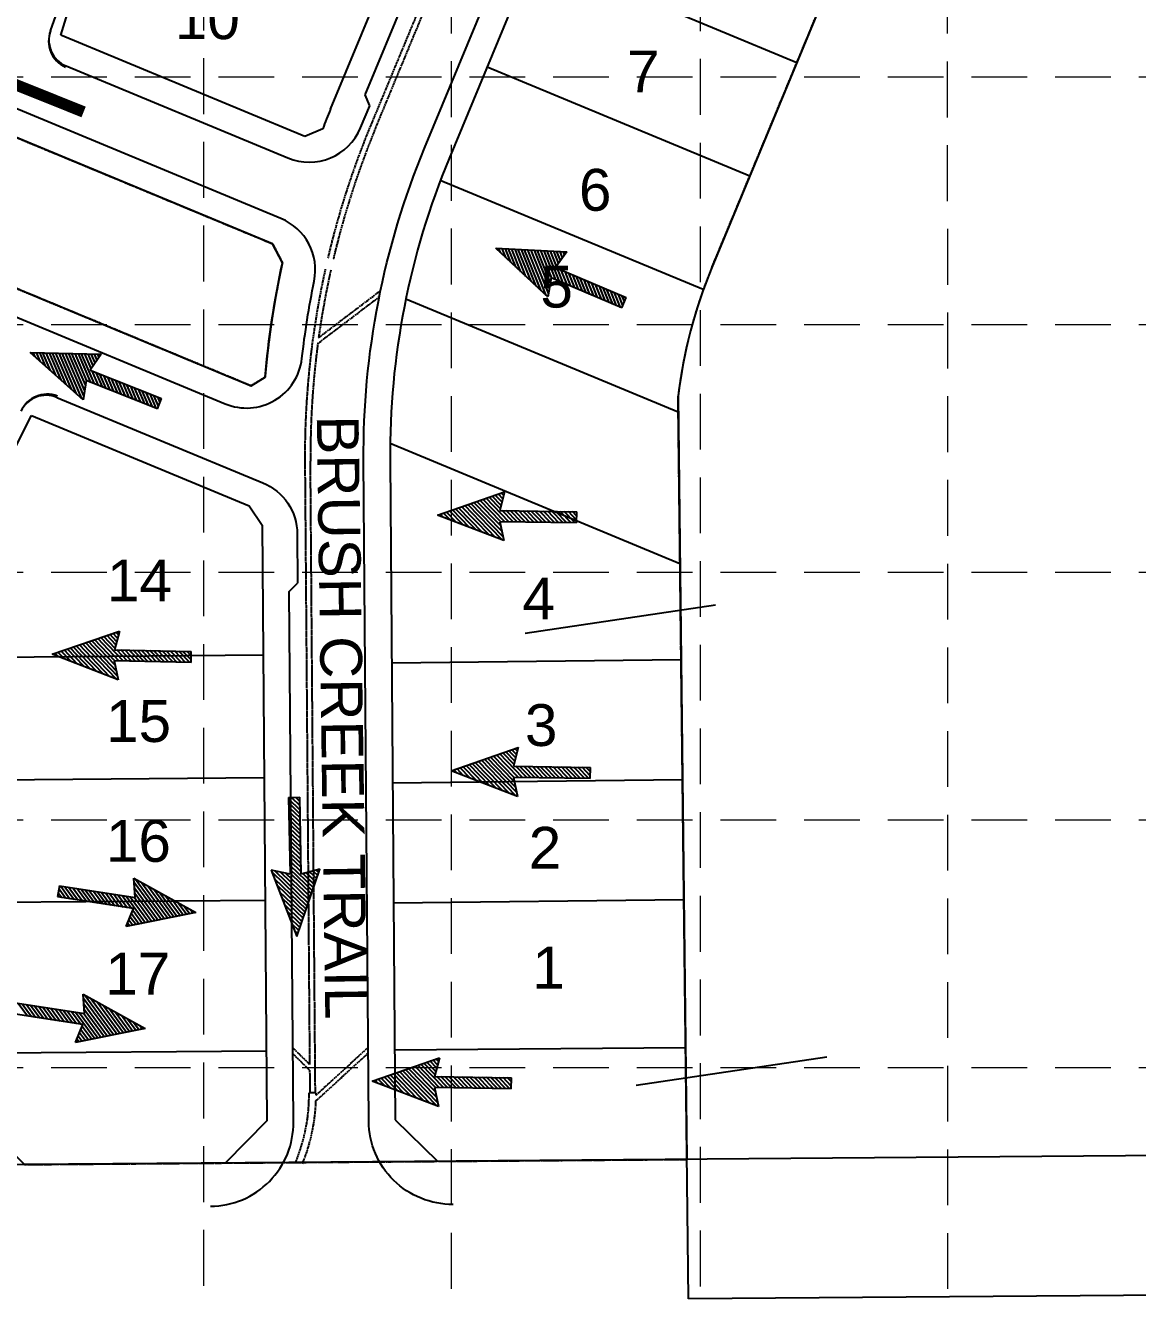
# Model space of a CAD drawing. Header units: inches. Extents: x 2510995 to 2514555, y 7106046 to 7111737.
# Drawn here: x 2513598.8 to 2513997.5, y 7109429.3 to 7109886.7 of the extents above; entities that cross this region are included whole.
import ezdxf
from ezdxf.enums import TextEntityAlignment as Align

# ---------------------------------------------------------------- set-up
doc = ezdxf.new("R2010")
doc.units = ezdxf.units.IN
doc.header["$MEASUREMENT"] = 0
for name, pattern in [('BORDER2', [0.875, 0.25, -0.125, 0.25, -0.125, 0, -0.125]), ('DASHED', [0.75, 0.5, -0.25]), ('HIDDEN', [0.375, 0.25, -0.125]), ('HIDDEN2', [0.1875, 0.125, -0.0625]), ('XHO477ST$0$CL', [0.7, 0.5, -0.05, 0.1, -0.05])]:
    doc.linetypes.add(name, pattern=pattern)
for name, color, linetype in [('C-STNM-N', 4, 'Continuous'), ('C-STRM-HYD', 4, 'Continuous'), ('C-WTRC-FULL-PH2B-N', 7, 'Continuous'), ('GRID', 254, 'DASHED'), ('XHO459PT$0$V-ADJC-LINE-E', 6, 'Continuous'), ('XHO459PT$0$V-BNDY-N-P6', 6, 'BORDER2'), ('XHO459PT$0$V-PROP-SUBD-IDEN-N-P6', 14, 'Continuous'), ('XHO459PT$0$V-PROP-SUBD-N-P6', 14, 'Continuous'), ('XHO459PT$0$V-RWAY-LINE-N-P6', 14, 'Continuous'), ('XHO459PV$0$C-ROAD-BACK-P6', 14, 'Continuous'), ('XHO459PV$0$C-ROAD-FACE-P6', 6, 'Continuous'), ('XHO460PT$0$V-ADJC-LINE-E', 6, 'Continuous'), ('XHO460PT$0$V-AREA-PLINE', 6, 'Continuous'), ('XHO460PT$0$V-BNDY-N-P7', 3, 'HIDDEN2'), ('XHOE001PT$0$V-BNDY-ROW-DED-E', 6, 'Continuous'), ('ZSTORM', 5, 'XHO477ST$0$CL')]:
    doc.layers.add(name, color=color, linetype=linetype)
doc.layers.add('XHO459PT$0$V-AREA-PLIN', color=163, linetype='Continuous', plot=False)
doc.styles.get("Standard").update_dxf_attribs({"font": 'ARIAL.TTF'})

# ---------------------------------------------------------------- blocks, each defined once
blk = doc.blocks.new('ARR')
blk.add_lwpolyline([(-5.56, 0.32, 0, 3.78, 0), (-0.35, 0.31, 3.78, 3.78, 0)], format="xyseb")
at = {"const_width": 1}
blk.add_lwpolyline([(-0.35, 0.31), (6.88, 0.31)], dxfattribs=at)

msp = doc.modelspace()

# ---------------------------------------------------------------- linework, layer by layer
at = {"color": 7}
for p, q in [((2513767.48, 7109806.85), (2513792.94, 7109805.54)), ((2513786.05, 7109789.4), (2513767.48, 7109806.85)), ((2513769.16, 7109805.28), (2513768.55, 7109806.8)), ((2513770.98, 7109803.57), (2513769.7, 7109806.74)), ((2513772.8, 7109801.85), (2513770.86, 7109806.68)), ((2513774.62, 7109800.14), (2513772.02, 7109806.62)), ((2513776.44, 7109798.43), (2513773.17, 7109806.56)), ((2513778.26, 7109796.72), (2513774.33, 7109806.5)), ((2513780.08, 7109795.01), (2513775.48, 7109806.44)), ((2513781.9, 7109793.3), (2513776.64, 7109806.38)), ((2513783.72, 7109791.59), (2513777.79, 7109806.32)), ((2513785.54, 7109789.88), (2513778.95, 7109806.26)), ((2513786.3, 7109790.8), (2513780.11, 7109806.2)), ((2513786.64, 7109792.77), (2513781.26, 7109806.14)), ((2513786.98, 7109794.73), (2513782.42, 7109806.08)), ((2513787.55, 7109796.13), (2513783.57, 7109806.02)), ((2513788.92, 7109795.55), (2513784.73, 7109805.96)), ((2513790.28, 7109794.96), (2513785.88, 7109805.9)), ((2513789.2, 7109800.46), (2513787.04, 7109805.84)), ((2513789.94, 7109801.46), (2513788.2, 7109805.78)), ((2513792.94, 7109805.54), (2513788.81, 7109799.93)), ((2513790.67, 7109802.45), (2513789.35, 7109805.72)), ((2513791.4, 7109803.45), (2513790.51, 7109805.66)), ((2513792.13, 7109804.44), (2513791.66, 7109805.6)), ((2513792.86, 7109805.44), (2513792.82, 7109805.54)), ((2513788.81, 7109799.93), (2513814.14, 7109789.13)), ((2513791.65, 7109794.38), (2513789.54, 7109799.61)), ((2513793.01, 7109793.8), (2513790.91, 7109799.03)), ((2513794.38, 7109793.22), (2513792.28, 7109798.45)), ((2513795.75, 7109792.64), (2513793.64, 7109797.87)), ((2513787.25, 7109796.26), (2513786.05, 7109789.4)), ((2513812.58, 7109785.47), (2513787.25, 7109796.26)), ((2513797.11, 7109792.06), (2513795.01, 7109797.28)), ((2513798.48, 7109791.47), (2513796.37, 7109796.7)), ((2513799.84, 7109790.89), (2513797.74, 7109796.12)), ((2513801.21, 7109790.31), (2513799.11, 7109795.54)), ((2513802.57, 7109789.73), (2513800.47, 7109794.95)), ((2513803.94, 7109789.15), (2513801.84, 7109794.37)), ((2513805.3, 7109788.57), (2513803.2, 7109793.79)), ((2513806.67, 7109787.99), (2513804.57, 7109793.21)), ((2513808.04, 7109787.4), (2513805.94, 7109792.63)), ((2513809.4, 7109786.82), (2513807.3, 7109792.04)), ((2513810.77, 7109786.24), (2513808.67, 7109791.46)), ((2513812.13, 7109785.66), (2513810.03, 7109790.88)), ((2513812.97, 7109786.38), (2513811.4, 7109790.3)), ((2513812.58, 7109785.47), (2513814.14, 7109789.13)), ((2513813.56, 7109787.75), (2513812.77, 7109789.71)), ((2513600.53, 7109769.53), (2513626.01, 7109768.86)), ((2513619.53, 7109752.54), (2513600.53, 7109769.53)), ((2513602.25, 7109767.99), (2513601.6, 7109769.5)), ((2513604.11, 7109766.33), (2513602.75, 7109769.47)), ((2513605.97, 7109764.67), (2513603.91, 7109769.44)), ((2513607.83, 7109763), (2513605.07, 7109769.41)), ((2513609.69, 7109761.34), (2513606.22, 7109769.38)), ((2513611.56, 7109759.67), (2513607.38, 7109769.35)), ((2513613.42, 7109758.01), (2513608.54, 7109769.32)), ((2513615.28, 7109756.35), (2513609.69, 7109769.29)), ((2513617.14, 7109754.68), (2513610.85, 7109769.26)), ((2513619, 7109753.02), (2513612.01, 7109769.23)), ((2513619.74, 7109753.96), (2513613.16, 7109769.19)), ((2513620.03, 7109755.93), (2513614.32, 7109769.16)), ((2513620.33, 7109757.9), (2513615.48, 7109769.13)), ((2513620.86, 7109759.31), (2513616.63, 7109769.1)), ((2513622.24, 7109758.77), (2513617.79, 7109769.07)), ((2513623.62, 7109758.22), (2513618.95, 7109769.04)), ((2513622.4, 7109763.69), (2513620.1, 7109769.01)), ((2513623.11, 7109764.7), (2513621.26, 7109768.98)), ((2513626.01, 7109768.86), (2513622.02, 7109763.14)), ((2513623.82, 7109765.71), (2513622.42, 7109768.95)), ((2513624.52, 7109766.73), (2513623.58, 7109768.92)), ((2513625.23, 7109767.74), (2513624.73, 7109768.89)), ((2513625.94, 7109768.75), (2513625.89, 7109768.86)), ((2513622.02, 7109763.14), (2513647.62, 7109752.98)), ((2513625, 7109757.67), (2513622.77, 7109762.85)), ((2513626.38, 7109757.12), (2513624.15, 7109762.3)), ((2513627.76, 7109756.58), (2513625.53, 7109761.75)), ((2513629.14, 7109756.03), (2513626.91, 7109761.2)), ((2513620.55, 7109759.44), (2513619.53, 7109752.54)), ((2513646.15, 7109749.28), (2513620.55, 7109759.44)), ((2513630.52, 7109755.48), (2513628.29, 7109760.66)), ((2513631.9, 7109754.94), (2513629.67, 7109760.11)), ((2513633.28, 7109754.39), (2513631.05, 7109759.56)), ((2513634.66, 7109753.84), (2513632.43, 7109759.01)), ((2513636.04, 7109753.3), (2513633.81, 7109758.47)), ((2513637.42, 7109752.75), (2513635.19, 7109757.92)), ((2513638.8, 7109752.2), (2513636.57, 7109757.37)), ((2513640.18, 7109751.65), (2513637.95, 7109756.82)), ((2513641.56, 7109751.11), (2513639.33, 7109756.27)), ((2513642.94, 7109750.56), (2513640.71, 7109755.73)), ((2513644.32, 7109750.01), (2513642.09, 7109755.18)), ((2513645.7, 7109749.47), (2513643.47, 7109754.63)), ((2513646.52, 7109750.21), (2513644.85, 7109754.08)), ((2513646.15, 7109749.28), (2513647.62, 7109752.98)), ((2513647.07, 7109751.59), (2513646.23, 7109753.53)), ((2513746.55, 7109711.16), (2513770.61, 7109719.57)), ((2513770.04, 7109703.42), (2513758.49, 7109715.33)), ((2513769.61, 7109705.37), (2513759.58, 7109715.71)), ((2513769.19, 7109707.32), (2513760.67, 7109716.1)), ((2513769.19, 7109708.82), (2513761.76, 7109716.48)), ((2513770.67, 7109708.8), (2513762.85, 7109716.86)), ((2513772.16, 7109708.78), (2513763.95, 7109717.24)), ((2513769.08, 7109713.46), (2513765.04, 7109717.62)), ((2513769.38, 7109714.66), (2513766.13, 7109718.01)), ((2513769.68, 7109715.86), (2513767.22, 7109718.39)), ((2513769.98, 7109717.05), (2513768.32, 7109718.77)), ((2513770.61, 7109719.57), (2513768.92, 7109712.82)), ((2513770.28, 7109718.25), (2513769.41, 7109719.15)), ((2513770.58, 7109719.45), (2513770.5, 7109719.53)), ((2513770.35, 7109702.03), (2513746.55, 7109711.16)), ((2513748.7, 7109710.34), (2513747.56, 7109711.51)), ((2513751.03, 7109709.44), (2513748.65, 7109711.9)), ((2513753.37, 7109708.55), (2513749.75, 7109712.28)), ((2513755.7, 7109707.65), (2513750.84, 7109712.66)), ((2513758.03, 7109706.76), (2513751.93, 7109713.04)), ((2513760.36, 7109705.86), (2513753.02, 7109713.42)), ((2513762.69, 7109704.97), (2513754.12, 7109713.81)), ((2513765.02, 7109704.07), (2513755.21, 7109714.19)), ((2513767.35, 7109703.18), (2513756.3, 7109714.57)), ((2513769.68, 7109702.28), (2513757.39, 7109714.95)), ((2513768.92, 7109712.82), (2513796.45, 7109712.4)), ((2513773.64, 7109708.76), (2513769.71, 7109712.81)), ((2513775.12, 7109708.74), (2513771.2, 7109712.78)), ((2513776.61, 7109708.71), (2513772.68, 7109712.76)), ((2513778.09, 7109708.69), (2513774.17, 7109712.74)), ((2513779.58, 7109708.67), (2513775.65, 7109712.72)), ((2513781.06, 7109708.65), (2513777.14, 7109712.69)), ((2513782.55, 7109708.63), (2513778.62, 7109712.67)), ((2513784.03, 7109708.61), (2513780.11, 7109712.65)), ((2513785.51, 7109708.58), (2513781.59, 7109712.63)), ((2513787, 7109708.56), (2513783.08, 7109712.6)), ((2513788.48, 7109708.54), (2513784.56, 7109712.58)), ((2513789.97, 7109708.52), (2513786.05, 7109712.56)), ((2513791.45, 7109708.5), (2513787.53, 7109712.54)), ((2513792.93, 7109708.47), (2513789.02, 7109712.51)), ((2513794.42, 7109708.45), (2513790.5, 7109712.49)), ((2513795.9, 7109708.43), (2513791.99, 7109712.47)), ((2513796.41, 7109709.42), (2513793.47, 7109712.44)), ((2513796.43, 7109710.9), (2513794.96, 7109712.42)), ((2513796.39, 7109708.42), (2513796.45, 7109712.4)), ((2513768.86, 7109708.83), (2513770.35, 7109702.03)), ((2513796.39, 7109708.42), (2513768.86, 7109708.83)), ((2513608.36, 7109661.38), (2513632.47, 7109669.62)), ((2513632.47, 7109669.62), (2513630.73, 7109662.88)), ((2513632.44, 7109669.5), (2513632.36, 7109669.58)), ((2513631.43, 7109652.34), (2513619.22, 7109665.09)), ((2513631.79, 7109653.47), (2513620.32, 7109665.46)), ((2513631.38, 7109655.42), (2513621.41, 7109665.84)), ((2513630.96, 7109657.38), (2513622.51, 7109666.21)), ((2513630.97, 7109658.88), (2513623.6, 7109666.59)), ((2513632.46, 7109658.85), (2513624.7, 7109666.96)), ((2513633.94, 7109658.82), (2513625.79, 7109667.34)), ((2513630.9, 7109663.52), (2513626.89, 7109667.71)), ((2513631.21, 7109664.72), (2513627.98, 7109668.09)), ((2513631.51, 7109665.91), (2513629.08, 7109668.46)), ((2513631.82, 7109667.11), (2513630.17, 7109668.83)), ((2513632.13, 7109668.3), (2513631.27, 7109669.21)), ((2513632.09, 7109652.08), (2513608.36, 7109661.38)), ((2513610.5, 7109660.54), (2513609.37, 7109661.72)), ((2513612.83, 7109659.62), (2513610.46, 7109662.09)), ((2513615.15, 7109658.71), (2513611.56, 7109662.47)), ((2513617.48, 7109657.8), (2513612.65, 7109662.84)), ((2513619.8, 7109656.89), (2513613.75, 7109663.22)), ((2513622.13, 7109655.98), (2513614.84, 7109663.59)), ((2513624.45, 7109655.07), (2513615.94, 7109663.97)), ((2513626.78, 7109654.16), (2513617.03, 7109664.34)), ((2513629.1, 7109653.25), (2513618.13, 7109664.72)), ((2513630.73, 7109662.88), (2513658.26, 7109662.27)), ((2513635.43, 7109658.79), (2513631.53, 7109662.86)), ((2513636.91, 7109658.76), (2513633.01, 7109662.83)), ((2513638.39, 7109658.72), (2513634.5, 7109662.8)), ((2513639.88, 7109658.69), (2513635.98, 7109662.76)), ((2513641.36, 7109658.66), (2513637.47, 7109662.73)), ((2513642.85, 7109658.63), (2513638.95, 7109662.7)), ((2513644.33, 7109658.59), (2513640.44, 7109662.66)), ((2513645.81, 7109658.56), (2513641.92, 7109662.63)), ((2513647.3, 7109658.53), (2513643.41, 7109662.6)), ((2513648.78, 7109658.5), (2513644.89, 7109662.57)), ((2513650.27, 7109658.47), (2513646.37, 7109662.53)), ((2513651.75, 7109658.43), (2513647.86, 7109662.5)), ((2513653.23, 7109658.4), (2513649.34, 7109662.47)), ((2513654.72, 7109658.37), (2513650.83, 7109662.44)), ((2513656.2, 7109658.34), (2513652.31, 7109662.4)), ((2513657.69, 7109658.31), (2513653.8, 7109662.37)), ((2513658.2, 7109659.29), (2513655.28, 7109662.34)), ((2513658.23, 7109660.77), (2513656.77, 7109662.31)), ((2513658.18, 7109658.3), (2513658.26, 7109662.27)), ((2513630.64, 7109658.89), (2513632.09, 7109652.08)), ((2513658.18, 7109658.3), (2513630.64, 7109658.89)), ((2513751.44, 7109619.49), (2513775.5, 7109627.9)), ((2513774.51, 7109613.7), (2513764.47, 7109624.05)), ((2513774.08, 7109615.65), (2513765.56, 7109624.43)), ((2513774.08, 7109617.16), (2513766.65, 7109624.81)), ((2513775.56, 7109617.13), (2513767.75, 7109625.19)), ((2513777.05, 7109617.11), (2513768.84, 7109625.57)), ((2513773.97, 7109621.79), (2513769.93, 7109625.96)), ((2513774.27, 7109622.99), (2513771.02, 7109626.34)), ((2513774.57, 7109624.19), (2513772.12, 7109626.72)), ((2513774.87, 7109625.39), (2513773.21, 7109627.1)), ((2513775.5, 7109627.9), (2513773.81, 7109621.15)), ((2513775.17, 7109626.58), (2513774.3, 7109627.48)), ((2513775.47, 7109627.78), (2513775.39, 7109627.86)), ((2513775.24, 7109610.36), (2513751.44, 7109619.49)), ((2513753.59, 7109618.67), (2513752.45, 7109619.85)), ((2513755.92, 7109617.77), (2513753.54, 7109620.23)), ((2513758.26, 7109616.88), (2513754.64, 7109620.61)), ((2513760.59, 7109615.98), (2513755.73, 7109620.99)), ((2513762.92, 7109615.09), (2513756.82, 7109621.37)), ((2513765.25, 7109614.19), (2513757.91, 7109621.76)), ((2513767.58, 7109613.3), (2513759.01, 7109622.14)), ((2513769.91, 7109612.4), (2513760.1, 7109622.52)), ((2513772.24, 7109611.51), (2513761.19, 7109622.9)), ((2513774.58, 7109610.61), (2513762.28, 7109623.28)), ((2513774.93, 7109611.75), (2513763.38, 7109623.66)), ((2513773.81, 7109621.15), (2513801.34, 7109620.73)), ((2513778.53, 7109617.09), (2513774.61, 7109621.14)), ((2513780.02, 7109617.07), (2513776.09, 7109621.11)), ((2513781.5, 7109617.05), (2513777.57, 7109621.09)), ((2513782.98, 7109617.02), (2513779.06, 7109621.07)), ((2513784.47, 7109617), (2513780.54, 7109621.05)), ((2513785.95, 7109616.98), (2513782.03, 7109621.02)), ((2513787.44, 7109616.96), (2513783.51, 7109621)), ((2513788.92, 7109616.94), (2513785, 7109620.98)), ((2513790.4, 7109616.91), (2513786.48, 7109620.96)), ((2513791.89, 7109616.89), (2513787.97, 7109620.93)), ((2513793.37, 7109616.87), (2513789.45, 7109620.91)), ((2513794.86, 7109616.85), (2513790.94, 7109620.89)), ((2513796.34, 7109616.83), (2513792.42, 7109620.87)), ((2513797.83, 7109616.81), (2513793.91, 7109620.84)), ((2513799.31, 7109616.78), (2513795.39, 7109620.82)), ((2513800.79, 7109616.76), (2513796.88, 7109620.8)), ((2513801.3, 7109617.75), (2513798.36, 7109620.78)), ((2513801.32, 7109619.23), (2513799.85, 7109620.75)), ((2513801.28, 7109616.75), (2513801.34, 7109620.73)), ((2513773.75, 7109617.16), (2513775.24, 7109610.36)), ((2513801.28, 7109616.75), (2513773.75, 7109617.16)), ((2513693.15, 7109609.98), (2513697.13, 7109610.06)), ((2513697.66, 7109582.53), (2513697.13, 7109610.06)), ((2513693.15, 7109609.98), (2513693.67, 7109582.45)), ((2513693.16, 7109609.49), (2513697.21, 7109605.59)), ((2513693.19, 7109608.01), (2513697.24, 7109604.11)), ((2513693.22, 7109606.53), (2513697.27, 7109602.62)), ((2513694.15, 7109610), (2513697.19, 7109607.08)), ((2513695.63, 7109610.03), (2513697.16, 7109608.56)), ((2513693.24, 7109605.04), (2513697.3, 7109601.14)), ((2513693.27, 7109603.56), (2513697.33, 7109599.66)), ((2513693.3, 7109602.07), (2513697.36, 7109598.17)), ((2513693.33, 7109600.59), (2513697.39, 7109596.69)), ((2513693.36, 7109599.11), (2513697.41, 7109595.2)), ((2513693.38, 7109597.62), (2513697.44, 7109593.72)), ((2513693.41, 7109596.14), (2513697.47, 7109592.23)), ((2513693.44, 7109594.65), (2513697.5, 7109590.75)), ((2513693.47, 7109593.17), (2513697.53, 7109589.26)), ((2513693.5, 7109591.69), (2513697.56, 7109587.78)), ((2513693.53, 7109590.2), (2513697.59, 7109586.29)), ((2513693.55, 7109588.72), (2513697.62, 7109584.81)), ((2513693.58, 7109587.23), (2513697.64, 7109583.32)), ((2513686.86, 7109583.91), (2513696.1, 7109560.16)), ((2513693.67, 7109582.45), (2513686.86, 7109583.91)), ((2513687.12, 7109583.25), (2513699.84, 7109571.01)), ((2513688.26, 7109583.61), (2513700.22, 7109572.11)), ((2513690.21, 7109583.19), (2513700.6, 7109573.2)), ((2513692.16, 7109582.77), (2513700.97, 7109574.29)), ((2513693.61, 7109585.75), (2513702.1, 7109577.58)), ((2513693.64, 7109584.27), (2513701.73, 7109576.48)), ((2513693.67, 7109582.78), (2513701.35, 7109575.39)), ((2513696.1, 7109560.16), (2513704.41, 7109584.25)), ((2513704.41, 7109584.25), (2513697.66, 7109582.53)), ((2513698.3, 7109582.69), (2513702.48, 7109578.67)), ((2513699.5, 7109583), (2513702.86, 7109579.76)), ((2513700.7, 7109583.3), (2513703.24, 7109580.86)), ((2513701.89, 7109583.61), (2513703.61, 7109581.95)), ((2513703.09, 7109583.91), (2513703.99, 7109583.05)), ((2513704.28, 7109584.22), (2513704.37, 7109584.14)), ((2513610.96, 7109578.27), (2513610.35, 7109574.34)), ((2513610.96, 7109578.27), (2513638.18, 7109574.07)), ((2513611.44, 7109578.2), (2513614.77, 7109573.66)), ((2513637.64, 7109581.01), (2513659.94, 7109568.68)), ((2513638.18, 7109574.07), (2513637.64, 7109581.01)), ((2513637.75, 7109579.59), (2513647.55, 7109566.19)), ((2513638.26, 7109580.67), (2513648.68, 7109566.42)), ((2513640.45, 7109579.46), (2513649.82, 7109566.65)), ((2513642.63, 7109578.25), (2513650.95, 7109566.88)), ((2513688.02, 7109580.92), (2513699.46, 7109569.92)), ((2513688.93, 7109578.6), (2513699.09, 7109568.82)), ((2513637.57, 7109570.13), (2513610.35, 7109574.34)), ((2513610.58, 7109575.82), (2513611.83, 7109574.11)), ((2513610.81, 7109577.29), (2513613.3, 7109573.89)), ((2513612.91, 7109577.97), (2513616.23, 7109573.43)), ((2513614.38, 7109577.74), (2513617.7, 7109573.2)), ((2513615.84, 7109577.52), (2513619.17, 7109572.98)), ((2513617.31, 7109577.29), (2513620.64, 7109572.75)), ((2513618.78, 7109577.06), (2513622.1, 7109572.52)), ((2513620.25, 7109576.84), (2513623.57, 7109572.29)), ((2513621.71, 7109576.61), (2513625.04, 7109572.07)), ((2513623.18, 7109576.38), (2513626.5, 7109571.84)), ((2513624.65, 7109576.16), (2513627.97, 7109571.61)), ((2513626.11, 7109575.93), (2513629.44, 7109571.38)), ((2513627.58, 7109575.7), (2513630.91, 7109571.16)), ((2513629.05, 7109575.48), (2513632.37, 7109570.93)), ((2513630.51, 7109575.25), (2513633.84, 7109570.7)), ((2513631.98, 7109575.02), (2513635.31, 7109570.48)), ((2513633.45, 7109574.8), (2513636.78, 7109570.25)), ((2513634.91, 7109574.57), (2513641.88, 7109565.06)), ((2513636.38, 7109574.34), (2513643.01, 7109565.28)), ((2513637.85, 7109574.12), (2513644.15, 7109565.51)), ((2513637.9, 7109577.6), (2513646.41, 7109565.97)), ((2513638.06, 7109575.61), (2513645.28, 7109565.74)), ((2513644.82, 7109577.04), (2513652.09, 7109567.1)), ((2513647, 7109575.83), (2513653.22, 7109567.33)), ((2513649.19, 7109574.62), (2513654.36, 7109567.56)), ((2513689.83, 7109576.27), (2513698.71, 7109567.73)), ((2513690.74, 7109573.94), (2513698.33, 7109566.64)), ((2513634.95, 7109563.67), (2513637.57, 7109570.13)), ((2513637.32, 7109569.51), (2513640.74, 7109564.83)), ((2513651.37, 7109573.42), (2513655.49, 7109567.79)), ((2513653.56, 7109572.21), (2513656.63, 7109568.01)), ((2513655.74, 7109571), (2513657.76, 7109568.24)), ((2513657.93, 7109569.79), (2513658.9, 7109568.47)), ((2513691.64, 7109571.61), (2513697.95, 7109565.54)), ((2513692.55, 7109569.29), (2513697.58, 7109564.45)), ((2513659.94, 7109568.68), (2513634.95, 7109563.67)), ((2513635.46, 7109564.93), (2513636.2, 7109563.92)), ((2513635.93, 7109566.08), (2513637.34, 7109564.15)), ((2513636.39, 7109567.22), (2513638.47, 7109564.38)), ((2513636.85, 7109568.37), (2513639.61, 7109564.6)), ((2513693.45, 7109566.96), (2513697.2, 7109563.35)), ((2513694.36, 7109564.63), (2513696.82, 7109562.26)), ((2513635, 7109563.79), (2513635.07, 7109563.69)), ((2513695.26, 7109562.3), (2513696.44, 7109561.17)), ((2513619.48, 7109539.46), (2513641.78, 7109527.13)), ((2513620.01, 7109532.52), (2513619.48, 7109539.46)), ((2513619.59, 7109538.04), (2513629.39, 7109524.64)), ((2513620.1, 7109539.12), (2513630.52, 7109524.87)), ((2513622.28, 7109537.91), (2513631.66, 7109525.1)), ((2513619.4, 7109528.58), (2513592.19, 7109532.79)), ((2513592.8, 7109536.72), (2513620.01, 7109532.52)), ((2513596.22, 7109536.19), (2513599.54, 7109531.65)), ((2513597.68, 7109535.97), (2513601.01, 7109531.43)), ((2513599.15, 7109535.74), (2513602.47, 7109531.2)), ((2513600.62, 7109535.51), (2513603.94, 7109530.97)), ((2513602.08, 7109535.29), (2513605.41, 7109530.74)), ((2513603.55, 7109535.06), (2513606.88, 7109530.52)), ((2513605.02, 7109534.83), (2513608.34, 7109530.29)), ((2513606.48, 7109534.61), (2513609.81, 7109530.06)), ((2513607.95, 7109534.38), (2513611.28, 7109529.83)), ((2513609.42, 7109534.15), (2513612.74, 7109529.61)), ((2513610.88, 7109533.93), (2513614.21, 7109529.38)), ((2513612.35, 7109533.7), (2513615.68, 7109529.15)), ((2513613.82, 7109533.47), (2513617.15, 7109528.92)), ((2513615.29, 7109533.25), (2513618.61, 7109528.7)), ((2513616.75, 7109533.02), (2513623.71, 7109523.51)), ((2513618.22, 7109532.79), (2513624.85, 7109523.73)), ((2513619.69, 7109532.57), (2513625.98, 7109523.96)), ((2513619.74, 7109536.05), (2513628.25, 7109524.42)), ((2513619.89, 7109534.06), (2513627.12, 7109524.19)), ((2513624.47, 7109536.7), (2513632.79, 7109525.33)), ((2513626.65, 7109535.49), (2513633.93, 7109525.55)), ((2513628.84, 7109534.28), (2513635.06, 7109525.78)), ((2513631.02, 7109533.07), (2513636.2, 7109526.01)), ((2513616.79, 7109522.12), (2513619.4, 7109528.58)), ((2513619.15, 7109527.96), (2513622.58, 7109523.28)), ((2513633.21, 7109531.87), (2513637.33, 7109526.23)), ((2513635.4, 7109530.66), (2513638.46, 7109526.46)), ((2513637.58, 7109529.45), (2513639.6, 7109526.69)), ((2513639.77, 7109528.24), (2513640.73, 7109526.92)), ((2513641.78, 7109527.13), (2513616.79, 7109522.12)), ((2513617.3, 7109523.38), (2513618.04, 7109522.37)), ((2513617.76, 7109524.53), (2513619.17, 7109522.6)), ((2513618.23, 7109525.67), (2513620.31, 7109522.82)), ((2513618.69, 7109526.82), (2513621.44, 7109523.05)), ((2513616.84, 7109522.24), (2513616.91, 7109522.14)), ((2513723.15, 7109508.28), (2513747.21, 7109516.69)), ((2513748.75, 7109505.89), (2513740.54, 7109514.36)), ((2513745.67, 7109510.57), (2513741.63, 7109514.74)), ((2513745.97, 7109511.77), (2513742.73, 7109515.12)), ((2513746.28, 7109512.97), (2513743.82, 7109515.5)), ((2513746.58, 7109514.17), (2513744.91, 7109515.88)), ((2513747.21, 7109516.69), (2513745.51, 7109509.93)), ((2513746.88, 7109515.37), (2513746, 7109516.26)), ((2513747.18, 7109516.56), (2513747.1, 7109516.65)), ((2513732.29, 7109504.76), (2513727.43, 7109509.77)), ((2513734.62, 7109503.87), (2513728.53, 7109510.15)), ((2513736.95, 7109502.97), (2513729.62, 7109510.54)), ((2513739.29, 7109502.08), (2513730.71, 7109510.92)), ((2513741.62, 7109501.18), (2513731.8, 7109511.3)), ((2513743.95, 7109500.29), (2513732.9, 7109511.68)), ((2513746.28, 7109499.39), (2513733.99, 7109512.06)), ((2513746.64, 7109500.53), (2513735.08, 7109512.45)), ((2513746.21, 7109502.48), (2513736.17, 7109512.83)), ((2513745.78, 7109504.43), (2513737.26, 7109513.21)), ((2513745.78, 7109505.94), (2513738.36, 7109513.59)), ((2513747.27, 7109505.92), (2513739.45, 7109513.97)), ((2513745.51, 7109509.93), (2513773.05, 7109509.51)), ((2513750.24, 7109505.87), (2513746.31, 7109509.92)), ((2513751.72, 7109505.85), (2513747.79, 7109509.9)), ((2513753.2, 7109505.83), (2513749.28, 7109509.87)), ((2513754.69, 7109505.81), (2513750.76, 7109509.85)), ((2513756.17, 7109505.78), (2513752.25, 7109509.83)), ((2513757.66, 7109505.76), (2513753.73, 7109509.81)), ((2513759.14, 7109505.74), (2513755.22, 7109509.78)), ((2513760.62, 7109505.72), (2513756.7, 7109509.76)), ((2513762.11, 7109505.7), (2513758.19, 7109509.74)), ((2513763.59, 7109505.67), (2513759.67, 7109509.72)), ((2513765.08, 7109505.65), (2513761.16, 7109509.69)), ((2513766.56, 7109505.63), (2513762.64, 7109509.67)), ((2513768.05, 7109505.61), (2513764.13, 7109509.65)), ((2513769.53, 7109505.59), (2513765.61, 7109509.63)), ((2513771.01, 7109505.56), (2513767.1, 7109509.6)), ((2513772.5, 7109505.54), (2513768.58, 7109509.58)), ((2513773, 7109506.53), (2513770.07, 7109509.56)), ((2513773.03, 7109508.01), (2513771.55, 7109509.54)), ((2513772.99, 7109505.54), (2513773.05, 7109509.51)), ((2513746.94, 7109499.14), (2513723.15, 7109508.28)), ((2513725.3, 7109507.45), (2513724.16, 7109508.63)), ((2513727.63, 7109506.56), (2513725.25, 7109509.01)), ((2513729.96, 7109505.66), (2513726.34, 7109509.39)), ((2513745.45, 7109505.94), (2513746.94, 7109499.14)), ((2513772.99, 7109505.54), (2513745.45, 7109505.94))]:
    msp.add_line(p, q, dxfattribs=at)
at = {"layer": 'C-STRM-HYD', "color": 7}
for p, q in [((2513846.26, 7109678.89), (2513777.95, 7109668.73)), ((2513886.11, 7109516.91), (2513817.8, 7109506.75))]:
    msp.add_line(p, q, dxfattribs=at)
at = {"layer": 'GRID', "color": 252, "linetype": 'HIDDEN', "lineweight": 0, "ltscale": 80}
for p, q in [((2513841.27, 7106494.69), (2513840.6, 7111645.93)), ((2513929.57, 7106493.77), (2513929.38, 7111645.93)), ((2513662.97, 7106494.94), (2513662.64, 7111643.94)), ((2513751.68, 7106493.87), (2513751.42, 7111643.94)), ((2511088, 7109868.32), (2514461.67, 7109868.32)), ((2511088, 7109779.54), (2514461.67, 7109779.54)), ((2511088, 7109690.76), (2514461.67, 7109690.76)), ((2511088, 7109601.98), (2514461.67, 7109601.98)), ((2511088, 7109513.2), (2514461.67, 7109513.2))]:
    msp.add_line(p, q, dxfattribs=at)
at = {"layer": 'XHO459PT$0$V-ADJC-LINE-E', "color": 7}
for p, q in [((2513836.53, 7109430.24), (2513832.79, 7109753.8)), ((2514393.01, 7109434.61), (2513836.53, 7109430.25))]:
    msp.add_line(p, q, dxfattribs=at)
at = {"layer": 'XHO459PT$0$V-AREA-PLIN', "color": 7}
msp.add_lwpolyline([(2513928.13, 7110000.52), (2513844.9, 7109799.95, 0.06848), (2513832.79, 7109753.8), (2513835.95, 7109480.24), (2513598.51, 7109478.38), (2513583.4, 7109493.27), (2513582.39, 7109622.26), (2513513.23, 7109621.72), (2513513.11, 7109636.72), (2513527.27, 7109636.83, 0.41556), (2513566.96, 7109677.33, -0.081606), (2513574.61, 7109727.83), (2513582.45, 7109754.57), (2513561.67, 7109763.19), (2513577, 7109800.13), (2513679.71, 7109757.51), (2513684.72, 7109760.58, -0.032186), (2513690.94, 7109801.65), (2513687.43, 7109808.44), (2513556.92, 7109862.6), (2513572.25, 7109899.55)], format="xyb", dxfattribs=at)
msp.add_lwpolyline([(2513928.13, 7110000.52), (2513844.9, 7109799.95, 0.06848), (2513832.79, 7109753.8), (2513835.95, 7109480.24), (2513598.51, 7109478.38), (2513583.4, 7109493.27), (2513582.39, 7109622.26), (2513513.23, 7109621.72), (2513513.11, 7109636.72), (2513527.27, 7109636.83, 0.41556), (2513566.96, 7109677.33, -0.081606), (2513574.61, 7109727.83), (2513582.45, 7109754.57), (2513561.67, 7109763.19), (2513577, 7109800.13), (2513679.71, 7109757.51), (2513684.72, 7109760.58, -0.032186), (2513690.94, 7109801.65), (2513687.43, 7109808.44), (2513556.92, 7109862.6), (2513572.25, 7109899.55)], format="xyb", dxfattribs=at)
at = {"layer": 'XHO459PT$0$V-BNDY-N-P6', "color": 7}
for p, q in [((2513844.9, 7109799.95), (2513928.13, 7110000.52)), ((2513556.92, 7109862.6), (2513687.43, 7109808.44)), ((2513687.43, 7109808.44), (2513690.94, 7109801.65)), ((2513679.71, 7109757.51), (2513577, 7109800.13)), ((2513684.72, 7109760.58), (2513679.71, 7109757.51)), ((2513835.95, 7109480.24), (2513832.79, 7109753.8)), ((2513598.51, 7109478.38), (2513835.95, 7109480.24))]:
    msp.add_line(p, q, dxfattribs=at)
for radius, start, end in [(323, 167.7052, 175.0791), (175, 157.4628, 173.1329)]:
    msp.add_arc((2514006.53, 7109732.87), radius, start, end, dxfattribs=at)
at = {"layer": 'XHO459PT$0$V-PROP-SUBD-N-P6', "color": 7}
for p, q in [((2513875.36, 7109873.35), (2513781.15, 7109912.44)), ((2513858.5, 7109832.72), (2513764.29, 7109871.81)), ((2513841.83, 7109792), (2513747.54, 7109831.13)), ((2513832.86, 7109748.1), (2513735.2, 7109788.62)), ((2513833.48, 7109693.7), (2513729.56, 7109736.83)), ((2513684.09, 7109660.92), (2513582.09, 7109660.12)), ((2513833.88, 7109659.28), (2513730.11, 7109658.08)), ((2513684.43, 7109616.97), (2513582.43, 7109616.17)), ((2513834.38, 7109616.29), (2513730.45, 7109615.09)), ((2513684.78, 7109573.02), (2513582.78, 7109572.22)), ((2513834.88, 7109573.3), (2513730.78, 7109572.1)), ((2513685.2, 7109519.06), (2513583.2, 7109518.27)), ((2513835.49, 7109520.24), (2513731.2, 7109519.42))]:
    msp.add_line(p, q, dxfattribs=at)
at = {"layer": 'XHO459PT$0$V-RWAY-LINE-N-P6', "color": 7}
for p, q in [((2513881.46, 7110154.19), (2513750.69, 7109839.04)), ((2513708.2, 7109856.67), (2513786.58, 7110045.55)), ((2513611.51, 7109883.26), (2513619.35, 7109908.69)), ((2513699.01, 7109846.94), (2513611.51, 7109883.26)), ((2513705.4, 7109849.7), (2513699.01, 7109846.94)), ((2513588.88, 7109723.21), (2513600.92, 7109746.9)), ((2513600.92, 7109746.9), (2513679.06, 7109714.47)), ((2513729.54, 7109730.67), (2513731.39, 7109494.43)), ((2513679.06, 7109714.47), (2513683.72, 7109707.56)), ((2513683.72, 7109707.56), (2513685.39, 7109494.06)), ((2513685.39, 7109494.06), (2513670.51, 7109478.95)), ((2513731.39, 7109494.43), (2513746.51, 7109479.54))]:
    msp.add_line(p, q, dxfattribs=at)
for radius, end in [(323, 158.795), (277, 180.4558)]:
    msp.add_arc((2514006.53, 7109732.87), radius, 157.4628, end, dxfattribs=at)
at = {"layer": 'XHO459PV$0$C-ROAD-BACK-P6', "color": 7}
for p, q in [((2513720.61, 7109861.8), (2513789.99, 7110028.98)), ((2513613.39, 7109872.19), (2513692.84, 7109839.22)), ((2513722.23, 7109857.88), (2513720.61, 7109861.8)), ((2513718.98, 7109850.03), (2513722.23, 7109857.88)), ((2513610.09, 7109753.38), (2513683.91, 7109722.75)), ((2513693.41, 7109683.77), (2513696.38, 7109686.8))]:
    msp.add_line(p, q, dxfattribs=at)
for points in [[(2513752.13, 7109464.09, -0.414214), (2513721.9, 7109493.85), (2513720.04, 7109730.59, -0.100664), (2513741.91, 7109842.68), (2513869.38, 7110149.84, 0.100633)], [(2513702.32, 7109795.02, 0.359196), (2513690.39, 7109817.5), (2513575.81, 7109865.05)], [(2513697.93, 7109767.33, -0.022478), (2513702.32, 7109795.02)], [(2513588.61, 7109785.03), (2513670.39, 7109751.09, 0.499227), (2513697.93, 7109767.33, 13149.900397)], [(2513683.91, 7109722.75, -0.301033), (2513696.25, 7109704.43), (2513696.38, 7109686.8)], [(2513665.13, 7109463.41, 0.414214), (2513694.9, 7109493.64), (2513693.41, 7109683.77, -0.100663)]]:
    msp.add_lwpolyline(points, format="xyb", dxfattribs=at)
for centre, radius, start, end in [((2513617.23, 7109881.42), 10, 160.3253, 247.4628), ((2513700.5, 7109857.69), 20, 247.4628, 337.4628), ((2513606.26, 7109744.14), 10, 67.4628, 154.7991)]:
    msp.add_arc(centre, radius, start, end, dxfattribs=at)
at = {"layer": 'XHO459PV$0$C-ROAD-FACE-P6', "color": 7}
msp.add_line((2513607.81, 7109884.79), (2513614.55, 7109903.65), dxfattribs=at)
for centre, start, end in [((2513617.36, 7109881.09), 158.8139, 246.0367), ((2513606.59, 7109744.28), 68.884, 156.3053)]:
    msp.add_arc(centre, 10.25, start, end, dxfattribs=at)
at = {"layer": 'XHO460PT$0$V-ADJC-LINE-E', "color": 7}
msp.add_line((2514393.01, 7109434.61), (2513836.53, 7109430.25), dxfattribs=at)
msp.add_line((2514393.01, 7109434.61), (2513836.53, 7109430.25), dxfattribs=at)
msp.add_line((2514393.01, 7109434.61), (2513836.53, 7109430.25), dxfattribs=at)
msp.add_line((2514393.01, 7109434.61), (2513836.53, 7109430.25), dxfattribs=at)
at = {"layer": 'XHO460PT$0$V-AREA-PLINE', "color": 7}
msp.add_lwpolyline([(2513034.01, 7110079.59), (2513027.48, 7110076.89), (2513012.15, 7110039.95), (2513014.85, 7110033.41), (2513577, 7109800.13), (2513679.71, 7109757.51), (2513684.72, 7109760.58, -0.032186), (2513690.94, 7109801.65), (2513687.43, 7109808.44), (2513556.92, 7109862.6)], format="xyb", close=True, dxfattribs=at)
msp.add_lwpolyline([(2513034.01, 7110079.59), (2513027.48, 7110076.89), (2513012.15, 7110039.95), (2513014.85, 7110033.41), (2513577, 7109800.13), (2513679.71, 7109757.51), (2513684.72, 7109760.58, -0.032186), (2513690.94, 7109801.65), (2513687.43, 7109808.44), (2513556.92, 7109862.6)], format="xyb", close=True, dxfattribs=at)
msp.add_lwpolyline([(2513034.01, 7110079.59), (2513027.48, 7110076.89), (2513012.15, 7110039.95), (2513014.85, 7110033.41), (2513577, 7109800.13), (2513679.71, 7109757.51), (2513684.72, 7109760.58, -0.032186), (2513690.94, 7109801.65), (2513687.43, 7109808.44), (2513556.92, 7109862.6)], format="xyb", close=True, dxfattribs=at)
msp.add_lwpolyline([(2513034.01, 7110079.59), (2513027.48, 7110076.89), (2513012.15, 7110039.95), (2513014.85, 7110033.41), (2513577, 7109800.13), (2513679.71, 7109757.51), (2513684.72, 7109760.58, -0.032186), (2513690.94, 7109801.65), (2513687.43, 7109808.44), (2513556.92, 7109862.6)], format="xyb", close=True, dxfattribs=at)
at = {"layer": 'XHO460PT$0$V-BNDY-N-P7', "color": 7}
for p, q in [((2513556.92, 7109862.6), (2513687.43, 7109808.44)), ((2513556.92, 7109862.6), (2513687.43, 7109808.44)), ((2513556.92, 7109862.6), (2513687.43, 7109808.44)), ((2513556.92, 7109862.6), (2513687.43, 7109808.44)), ((2513690.94, 7109801.65), (2513687.43, 7109808.44)), ((2513690.94, 7109801.65), (2513687.43, 7109808.44)), ((2513690.94, 7109801.65), (2513687.43, 7109808.44)), ((2513690.94, 7109801.65), (2513687.43, 7109808.44)), ((2513577, 7109800.13), (2513679.71, 7109757.51)), ((2513577, 7109800.13), (2513679.71, 7109757.51)), ((2513577, 7109800.13), (2513679.71, 7109757.51)), ((2513577, 7109800.13), (2513679.71, 7109757.51)), ((2513679.71, 7109757.51), (2513684.72, 7109760.58)), ((2513679.71, 7109757.51), (2513684.72, 7109760.58)), ((2513679.71, 7109757.51), (2513684.72, 7109760.58)), ((2513679.71, 7109757.51), (2513684.72, 7109760.58))]:
    msp.add_line(p, q, dxfattribs=at)
msp.add_arc((2514006.53, 7109732.87), 323, 167.7052, 175.0791, dxfattribs=at)
msp.add_arc((2514006.53, 7109732.87), 323, 167.7052, 175.0791, dxfattribs=at)
msp.add_arc((2514006.53, 7109732.87), 323, 167.7052, 175.0791, dxfattribs=at)
msp.add_arc((2514006.53, 7109732.87), 323, 167.7052, 175.0791, dxfattribs=at)
at = {"layer": 'XHOE001PT$0$V-BNDY-ROW-DED-E', "color": 7}
msp.add_line((2514273.54, 7109483.67), (2511444.16, 7109461.51), dxfattribs=at)
at = {"layer": 'ZSTORM', "color": 5}
for p, q in [((2513840.46, 7110134.94), (2513722.52, 7109850.73)), ((2513724.36, 7109849.96), (2513842.3, 7110134.18)), ((2513698.99, 7109730.47), (2513700.68, 7109514.3)), ((2513703.01, 7109503.26), (2513721.69, 7109520.36)), ((2513702.97, 7109501.19), (2513721.7, 7109518.34)), ((2513700.7, 7109512.18), (2513700.76, 7109504.05)), ((2513703.01, 7109504.07), (2513700.51, 7109504.05))]:
    msp.add_line(p, q, dxfattribs=at)
for points in [[(2513703.63, 7109772.68), (2513725.67, 7109789.42)], [(2513703.91, 7109774.78), (2513726.13, 7109791.65)], [(2513700.68, 7109514.3), (2513694.69, 7109520.2)], [(2513700.7, 7109512.18), (2513694.71, 7109518.08)]]:
    msp.add_lwpolyline(points, dxfattribs=at)
msp.add_lwpolyline([(2513702.76, 7109504.06), (2513700.99, 7109730.48, -0.034483), (2513703.63, 7109772.68)], format="xyb", dxfattribs=at)
for centre, radius, start, end in [((2514007.9, 7109732.46), 308.92, 157.4898, 166.748), ((2514007.9, 7109732.46), 306.92, 157.4898, 166.7456), ((2514007.9, 7109732.46), 308.92, 167.4899, 180.369), ((2514007.9, 7109732.46), 306.92, 167.4923, 172.0736), ((2513636.76, 7109503.61), 63.75, 337.9016, 0.3937), ((2513636.76, 7109503.61), 66.25, 337.9016, 357.9077), ((2513636.76, 7109503.61), 66.25, 359.701, 0.3957)]:
    msp.add_arc(centre, radius, start, end, dxfattribs=at)

# ---------------------------------------------------------------- block references
at = {"layer": 'C-WTRC-FULL-PH2B-N', "color": 7, "xscale": 4.103190018248673, "yscale": 4.103190017864108, "zscale": 4.103190018695618, "rotation": 338.1836456403984}
msp.add_blockref('ARR', (2513592.99, 7109865.02), dxfattribs=at)

# ---------------------------------------------------------------- texts
at = {"layer": 'C-STNM-N', "color": 7}
msp.add_text('BRUSH CREEK TRAIL', height=15, rotation=270.8149, dxfattribs=at).set_placement((2513703.25, 7109746.84, 1457.2))
at = {"layer": 'XHO459PT$0$V-PROP-SUBD-IDEN-N-P6', "color": 7}
for s, p in [('10', (2513664.02, 7109889.31)), ('7', (2513820.31, 7109870.22)), ('6', (2513803.08, 7109827.79)), ('5', (2513789.25, 7109792.97)), ('14', (2513639.68, 7109687.77)), ('4', (2513782.81, 7109681.28)), ('15', (2513639.37, 7109637.24)), ('3', (2513783.71, 7109635.92)), ('16', (2513639.3, 7109594.4)), ('2', (2513785.06, 7109592.04)), ('1', (2513786.37, 7109548.97)), ('17', (2513639.07, 7109546.82))]:
    msp.add_text(s, height=15, dxfattribs=at).set_placement(p, align=Align.MIDDLE)

doc.saveas('drawing.dxf')
